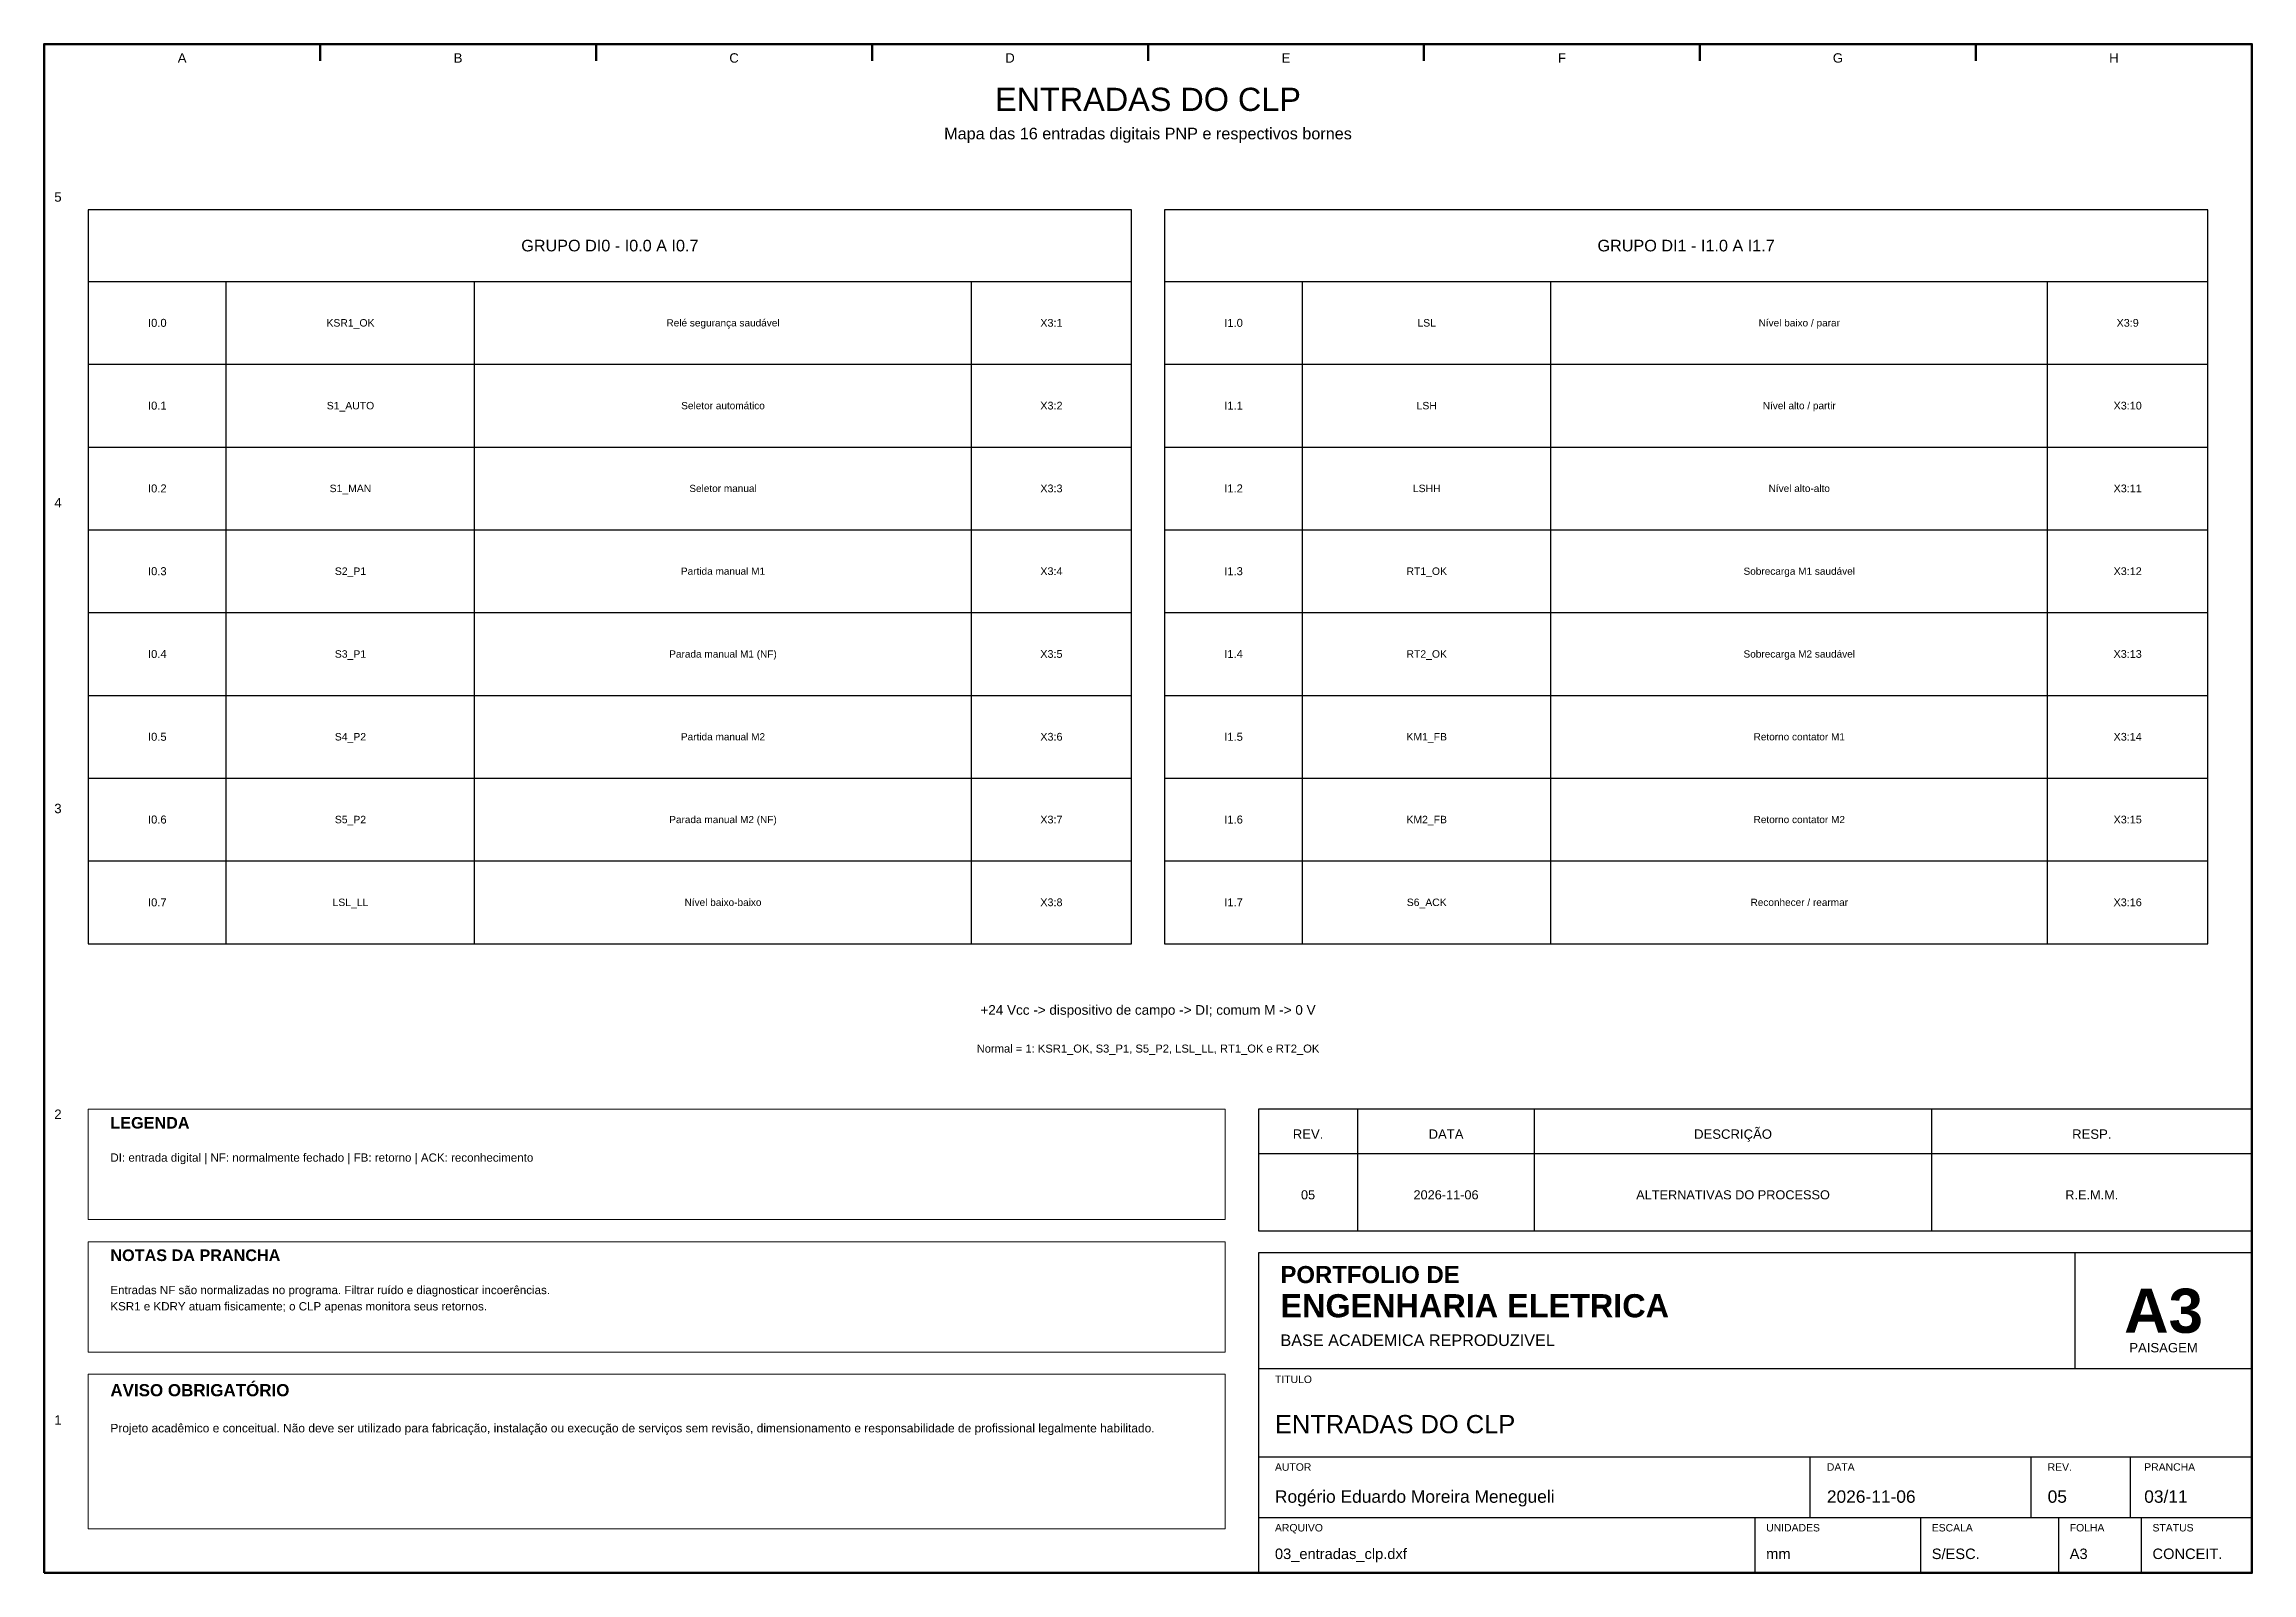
# Model space of a CAD drawing. Header units: millimetres. Extents: x 10 to 410, y 10 to 287.
import ezdxf
from ezdxf.enums import TextEntityAlignment as Align

# ---------------------------------------------------------------- set-up
doc = ezdxf.new("R2010")
doc.units = ezdxf.units.MM
for name, color, linetype, lineweight in [('00_MOLDURA', 7, 'CONTINUOUS', 50), ('01_CARIMBO', 7, 'CONTINUOUS', 25), ('02_TEXTO', 7, 'CONTINUOUS', 18), ('07_INSTRUMENTACAO', 202, 'CONTINUOUS', 25), ('09_BORNES', 145, 'CONTINUOUS', 25), ('12_LEGENDA', 7, 'CONTINUOUS', 18), ('13_NOTAS', 7, 'CONTINUOUS', 18)]:
    doc.layers.add(name, color=color, linetype=linetype, lineweight=lineweight)
doc.styles.add('PORTFOLIO_TEXTO', font='arial.ttf')
doc.styles.add('PORTFOLIO_TITULO', font='arialbd.ttf', dxfattribs={"width": 0.92})

# ---------------------------------------------------------------- blocks, each defined once
blk = doc.blocks.new('CARIMBO_A3')
at = {"layer": '01_CARIMBO'}
for p, q in [((148, 37), (148, 58)), ((0, 37), (180, 37)), ((0, 21), (180, 21)), ((100, 10), (100, 21)), ((140, 10), (140, 21)), ((158, 10), (158, 21)), ((0, 10), (180, 10)), ((90, 0), (90, 10)), ((120, 0), (120, 10)), ((145, 0), (145, 10)), ((160, 0), (160, 10))]:
    blk.add_line(p, q, dxfattribs=at)
blk.add_lwpolyline([(0, 0), (180, 0), (180, 58), (0, 58)], close=True, dxfattribs=at)
at = {"layer": '01_CARIMBO', "style": 'PORTFOLIO_TEXTO'}
for s, p in [('TITULO', (3, 34.4)), ('AUTOR', (3, 18.5)), ('DATA', (103, 18.5)), ('REV.', (143, 18.5)), ('PRANCHA', (160.5, 18.5)), ('ARQUIVO', (3, 7.5)), ('UNIDADES', (92, 7.5)), ('ESCALA', (122, 7.5)), ('FOLHA', (147, 7.5)), ('STATUS', (162, 7.5))]:
    blk.add_text(s, height=1.35, dxfattribs=at).set_placement(p)
at = {"layer": '02_TEXTO'}
for s, height, style, p in [('PORTFOLIO DE', 3.1, 'PORTFOLIO_TITULO', (4, 52.5)), ('ENGENHARIA ELETRICA', 4.2, 'PORTFOLIO_TITULO', (4, 46.3)), ('BASE ACADEMICA REPRODUZIVEL', 2.1, 'PORTFOLIO_TEXTO', (4, 41.1))]:
    blk.add_text(s, height=height, dxfattribs=dict(at, style=style)).set_placement(p)
for s, height, style, p in [('A3', 8, 'PORTFOLIO_TITULO', (164, 47.5)), ('PAISAGEM', 1.7, 'PORTFOLIO_TEXTO', (164, 40.8))]:
    blk.add_text(s, height=height, dxfattribs=dict(at, style=style)).set_placement(p, align=Align.MIDDLE_CENTER)
at = {"layer": '02_TEXTO', "style": 'PORTFOLIO_TEXTO'}
for tag, p, height in [('TITULO', (3, 25.3), 3.3), ('AUTOR', (3, 12.7), 2.25), ('DATA', (103, 12.7), 2.25), ('REVISAO', (143, 12.7), 2.25), ('PRANCHA', (160.5, 12.7), 2.25), ('ARQUIVO', (3, 2.5), 1.9), ('UNIDADES', (92, 2.5), 1.9), ('ESCALA', (122, 2.5), 1.9), ('FOLHA', (147, 2.5), 1.9), ('STATUS', (162, 2.5), 1.9)]:
    blk.add_attdef(tag, p, '', height=height, dxfattribs=at)

msp = doc.modelspace()

# ---------------------------------------------------------------- linework, layer by layer
at = {"layer": '00_MOLDURA'}
for p, q in [((60, 287), (60, 284)), ((110, 287), (110, 284)), ((160, 287), (160, 284)), ((210, 287), (210, 284)), ((260, 287), (260, 284)), ((310, 287), (310, 284)), ((360, 287), (360, 284))]:
    msp.add_line(p, q, dxfattribs=at)
msp.add_lwpolyline([(10, 10), (410, 10), (410, 287), (10, 287)], close=True, dxfattribs=at)
at = {"layer": '01_CARIMBO'}
for p, q in [((248, 72), (248, 94)), ((280, 72), (280, 94)), ((352, 72), (352, 94)), ((230, 86), (410, 86))]:
    msp.add_line(p, q, dxfattribs=at)
msp.add_lwpolyline([(230, 72), (410, 72), (410, 94), (230, 94)], close=True, dxfattribs=at)
at = {"layer": '07_INSTRUMENTACAO'}
for p, q in [((18, 244), (207, 244)), ((43, 124), (43, 244)), ((88, 124), (88, 244)), ((178, 124), (178, 244)), ((213, 244), (402, 244)), ((238, 124), (238, 244)), ((283, 124), (283, 244)), ((373, 124), (373, 244)), ((18, 229), (207, 229)), ((213, 229), (402, 229)), ((18, 214), (207, 214)), ((213, 214), (402, 214)), ((18, 199), (207, 199)), ((213, 199), (402, 199)), ((18, 184), (207, 184)), ((213, 184), (402, 184)), ((18, 169), (207, 169)), ((213, 169), (402, 169)), ((18, 154), (207, 154)), ((213, 154), (402, 154)), ((18, 139), (207, 139)), ((213, 139), (402, 139))]:
    msp.add_line(p, q, dxfattribs=at)
for points in [[(18, 124), (207, 124), (207, 257), (18, 257)], [(213, 124), (402, 124), (402, 257), (213, 257)]]:
    msp.add_lwpolyline(points, close=True, dxfattribs=at)
at = {"layer": '12_LEGENDA'}
msp.add_lwpolyline([(18, 74), (224, 74), (224, 94), (18, 94)], close=True, dxfattribs=at)
at = {"layer": '13_NOTAS'}
for points in [[(18, 50), (224, 50), (224, 70), (18, 70)], [(18, 18), (224, 18), (224, 46), (18, 46)]]:
    msp.add_lwpolyline(points, close=True, dxfattribs=at)

# ---------------------------------------------------------------- block references
at = {"layer": '01_CARIMBO'}
msp.add_blockref('CARIMBO_A3', (230, 10), dxfattribs=at).add_auto_attribs({'TITULO': 'ENTRADAS DO CLP', 'AUTOR': 'Rogério Eduardo Moreira Menegueli', 'DATA': '2026-11-06', 'REVISAO': '05', 'PRANCHA': '03/11', 'ARQUIVO': '03_entradas_clp.dxf', 'UNIDADES': 'mm', 'ESCALA': 'S/ESC.', 'FOLHA': 'A3', 'STATUS': 'CONCEIT.'})

# ---------------------------------------------------------------- texts
at = {"layer": '00_MOLDURA', "style": 'PORTFOLIO_TEXTO'}
for s, p in [('A', (35, 284.5)), ('B', (85, 284.5)), ('C', (135, 284.5)), ('D', (185, 284.5)), ('E', (235, 284.5)), ('F', (285, 284.5)), ('G', (335, 284.5)), ('H', (385, 284.5)), ('5', (12.5, 259.3)), ('4', (12.5, 203.9)), ('3', (12.5, 148.5)), ('2', (12.5, 93.1)), ('1', (12.5, 37.7))]:
    msp.add_text(s, height=1.7, dxfattribs=at).set_placement(p, align=Align.MIDDLE_CENTER)
at = {"layer": '01_CARIMBO', "style": 'PORTFOLIO_TEXTO'}
for s, p in [('REV.', (239, 89.5)), ('DATA', (264, 89.5)), ('DESCRIÇÃO', (316, 89.5)), ('RESP.', (381, 89.5))]:
    msp.add_text(s, height=1.7, dxfattribs=at).set_placement(p, align=Align.MIDDLE_CENTER)
at = {"layer": '02_TEXTO', "style": 'PORTFOLIO_TEXTO'}
for s, height, p in [('ENTRADAS DO CLP', 4.2, (210, 277)), ('Mapa das 16 entradas digitais PNP e respectivos bornes', 2.1, (210, 270.8)), ('KSR1_OK', 1.35, (65.5, 236.5)), ('Relé segurança saudável', 1.3, (133, 236.5)), ('LSL', 1.35, (260.5, 236.5)), ('Nível baixo / parar', 1.3, (328, 236.5)), ('S1_AUTO', 1.35, (65.5, 221.5)), ('Seletor automático', 1.3, (133, 221.5)), ('LSH', 1.35, (260.5, 221.5)), ('Nível alto / partir', 1.3, (328, 221.5)), ('S1_MAN', 1.35, (65.5, 206.5)), ('Seletor manual', 1.3, (133, 206.5)), ('LSHH', 1.35, (260.5, 206.5)), ('Nível alto-alto', 1.3, (328, 206.5)), ('S2_P1', 1.35, (65.5, 191.5)), ('Partida manual M1', 1.3, (133, 191.5)), ('RT1_OK', 1.35, (260.5, 191.5)), ('Sobrecarga M1 saudável', 1.3, (328, 191.5)), ('S3_P1', 1.35, (65.5, 176.5)), ('Parada manual M1 (NF)', 1.3, (133, 176.5)), ('RT2_OK', 1.35, (260.5, 176.5)), ('Sobrecarga M2 saudável', 1.3, (328, 176.5)), ('S4_P2', 1.35, (65.5, 161.5)), ('Partida manual M2', 1.3, (133, 161.5)), ('KM1_FB', 1.35, (260.5, 161.5)), ('Retorno contator M1', 1.3, (328, 161.5)), ('S5_P2', 1.35, (65.5, 146.5)), ('Parada manual M2 (NF)', 1.3, (133, 146.5)), ('KM2_FB', 1.35, (260.5, 146.5)), ('Retorno contator M2', 1.3, (328, 146.5)), ('LSL_LL', 1.35, (65.5, 131.5)), ('Nível baixo-baixo', 1.3, (133, 131.5)), ('S6_ACK', 1.35, (260.5, 131.5)), ('Reconhecer / rearmar', 1.3, (328, 131.5)), ('05', 1.65, (239, 78.5)), ('2026-11-06', 1.65, (264, 78.5)), ('ALTERNATIVAS DO PROCESSO', 1.65, (316, 78.5)), ('R.E.M.M.', 1.65, (381, 78.5))]:
    msp.add_text(s, height=height, dxfattribs=at).set_placement(p, align=Align.MIDDLE_CENTER)
at = {"layer": '07_INSTRUMENTACAO', "style": 'PORTFOLIO_TEXTO'}
for s, height, p in [('GRUPO DI0 - I0.0 A I0.7', 2.1, (112.5, 250.5)), ('GRUPO DI1 - I1.0 A I1.7', 2.1, (307.5, 250.5)), ('I0.0', 1.45, (30.5, 236.5)), ('I1.0', 1.45, (225.5, 236.5)), ('I0.1', 1.45, (30.5, 221.5)), ('I1.1', 1.45, (225.5, 221.5)), ('I0.2', 1.45, (30.5, 206.5)), ('I1.2', 1.45, (225.5, 206.5)), ('I0.3', 1.45, (30.5, 191.5)), ('I1.3', 1.45, (225.5, 191.5)), ('I0.4', 1.45, (30.5, 176.5)), ('I1.4', 1.45, (225.5, 176.5)), ('I0.5', 1.45, (30.5, 161.5)), ('I1.5', 1.45, (225.5, 161.5)), ('I0.6', 1.45, (30.5, 146.5)), ('I1.6', 1.45, (225.5, 146.5)), ('I0.7', 1.45, (30.5, 131.5)), ('I1.7', 1.45, (225.5, 131.5)), ('+24 Vcc -> dispositivo de campo -> DI; comum M -> 0 V', 1.75, (210, 112))]:
    msp.add_text(s, height=height, dxfattribs=at).set_placement(p, align=Align.MIDDLE_CENTER)
at = {"layer": '09_BORNES', "style": 'PORTFOLIO_TEXTO'}
for s, p in [('X3:1', (192.5, 236.5)), ('X3:9', (387.5, 236.5)), ('X3:2', (192.5, 221.5)), ('X3:10', (387.5, 221.5)), ('X3:3', (192.5, 206.5)), ('X3:11', (387.5, 206.5)), ('X3:4', (192.5, 191.5)), ('X3:12', (387.5, 191.5)), ('X3:5', (192.5, 176.5)), ('X3:13', (387.5, 176.5)), ('X3:6', (192.5, 161.5)), ('X3:14', (387.5, 161.5)), ('X3:7', (192.5, 146.5)), ('X3:15', (387.5, 146.5)), ('X3:8', (192.5, 131.5)), ('X3:16', (387.5, 131.5))]:
    msp.add_text(s, height=1.4, dxfattribs=at).set_placement(p, align=Align.MIDDLE_CENTER)
at = {"layer": '12_LEGENDA', "style": 'PORTFOLIO_TITULO'}
msp.add_text('LEGENDA', height=2.1, dxfattribs=at).set_placement((22, 90.5))
at = {"layer": '12_LEGENDA', "insert": (22, 86), "char_height": 1.5, "width": 198, "attachment_point": 1, "line_spacing_factor": 1.18, "style": 'PORTFOLIO_TEXTO'}
msp.add_mtext('DI: entrada digital | NF: normalmente fechado | FB: retorno | ACK: reconhecimento', dxfattribs=at)
at = {"layer": '13_NOTAS', "style": 'PORTFOLIO_TEXTO'}
msp.add_text('Normal = 1: KSR1_OK, S3_P1, S5_P2, LSL_LL, RT1_OK e RT2_OK', height=1.45, dxfattribs=at).set_placement((210, 105), align=Align.MIDDLE_CENTER)
at = {"layer": '13_NOTAS', "style": 'PORTFOLIO_TITULO'}
for s, height, p in [('NOTAS DA PRANCHA', 2.1, (22, 66.5)), ('AVISO OBRIGATÓRIO', 2.2, (22, 42))]:
    msp.add_text(s, height=height, dxfattribs=at).set_placement(p)
at = {"layer": '13_NOTAS', "width": 198, "attachment_point": 1, "line_spacing_factor": 1.18, "style": 'PORTFOLIO_TEXTO'}
for s, insert, char_height in [('Entradas NF são normalizadas no programa. Filtrar ruído e diagnosticar incoerências.\\PKSR1 e KDRY atuam fisicamente; o CLP apenas monitora seus retornos.', (22, 62), 1.5), ('Projeto acadêmico e conceitual. Não deve ser utilizado para fabricação, instalação ou execução de serviços sem revisão, dimensionamento e responsabilidade de profissional legalmente habilitado.', (22, 37), 1.55)]:
    msp.add_mtext(s, dxfattribs=dict(at, insert=insert, char_height=char_height))

doc.saveas('drawing.dxf')
